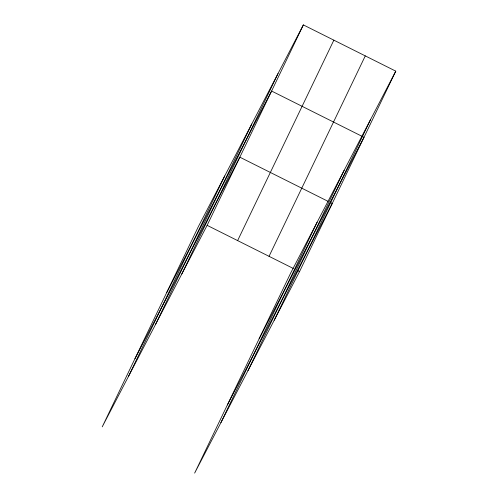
<?xml version="1.0" encoding="UTF-8"?>
<svg xmlns="http://www.w3.org/2000/svg" width="498" height="498" viewBox="0 0 498 498"><rect width="100%" height="100%" fill="white"/><g stroke="black" fill="none" stroke-linecap="round" stroke-linejoin="round"><path stroke-width="0.75" d="M128.484 376.407L224.716 175.975M155.538 324.441L251.77 124.008M181.795 274.006L278.021 73.567M303.357 24.9L198.459 226.409L102.227 426.848L207.131 225.339L303.357 24.9L395.773 71.152L299.541 271.591L194.643 473.1L290.869 272.661L395.773 71.152M237.627 240.602L333.853 40.164M269.045 256.327L365.277 55.888M220.9 422.665L317.126 222.226M247.948 370.699L344.18 170.26M274.205 320.258L370.437 119.819M166.706 292.556L271.603 91.047L364.013 137.299L259.116 338.808M134.946 358.697L239.849 157.187L328.101 201.36M227.362 404.949L332.259 203.439L330.18 202.4M207.131 225.339L293.303 268.466M297.462 270.551L299.541 271.591"/></g></svg>
